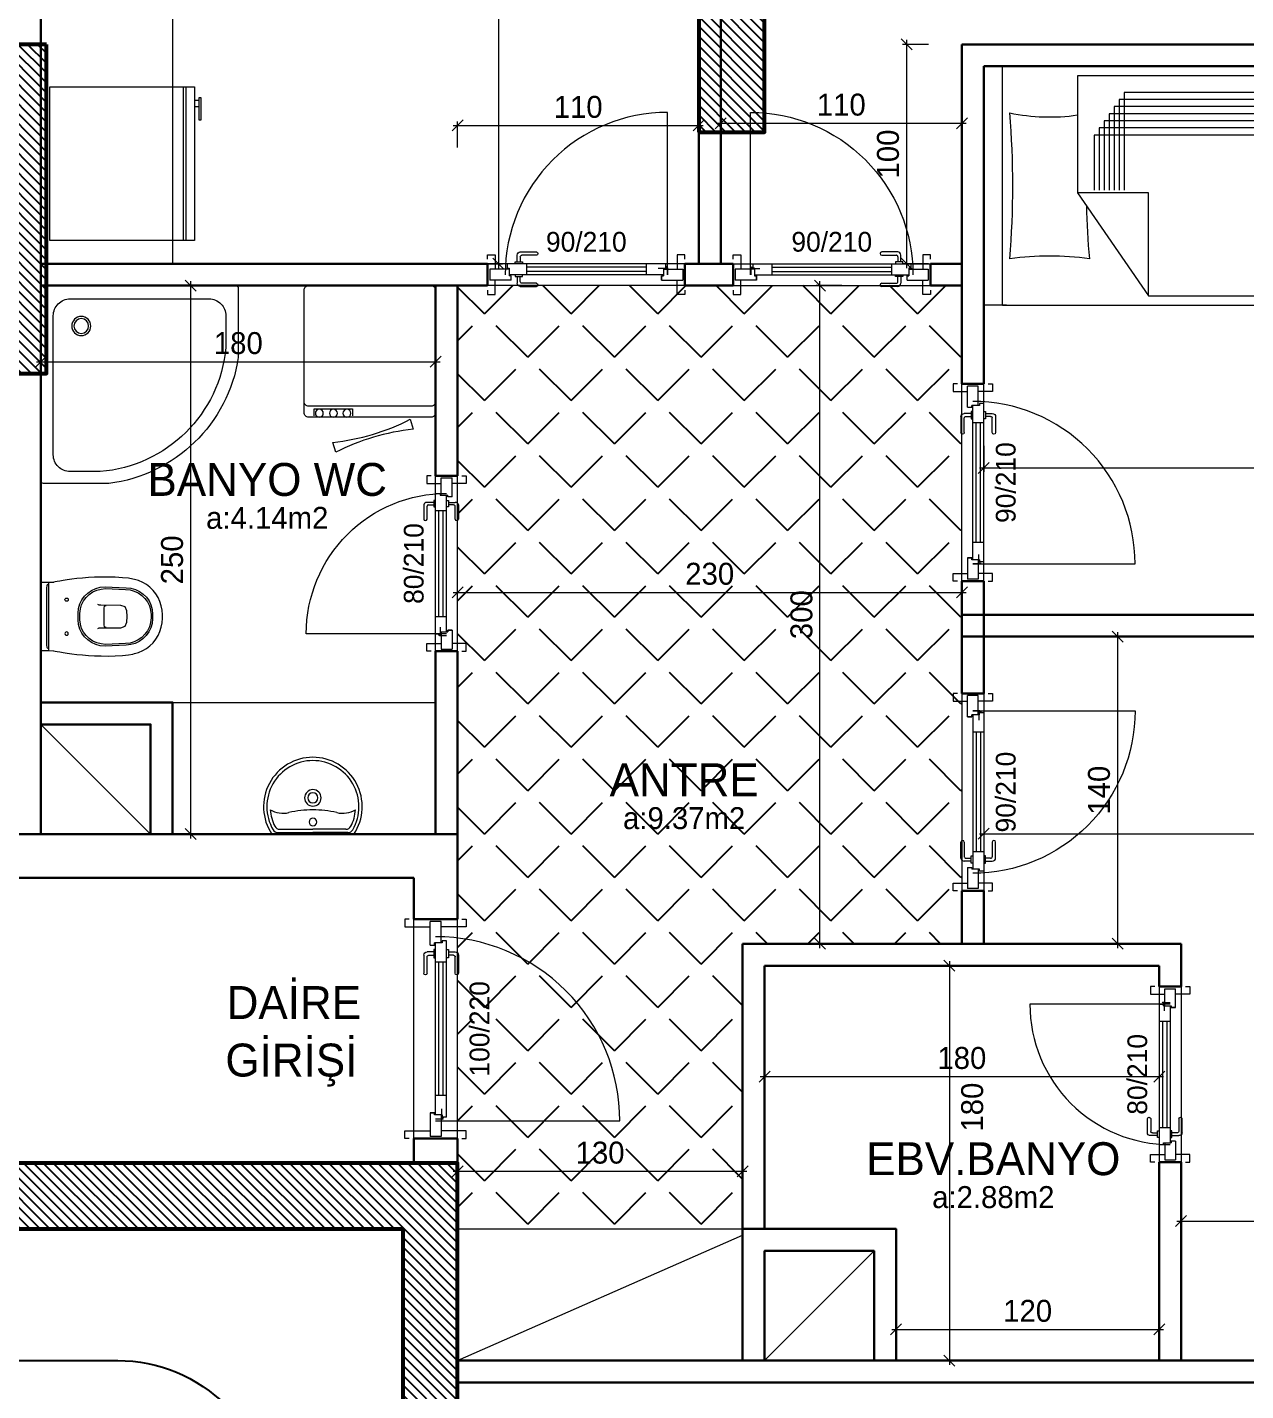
# Model space of a CAD drawing. Header units: centimetres. Extents: x 562865 to 1310255, y -148070 to 32737.
# Drawn here: x 651159 to 651715, y -25463 to -24842 of the extents above; entities that cross this region are included whole.
import ezdxf
from ezdxf.enums import TextEntityAlignment as Align

# ---------------------------------------------------------------- set-up
doc = ezdxf.new("R2010")
doc.units = ezdxf.units.CM
doc.header["$LTSCALE"] = 2.5
doc.layers.get('0').update_dxf_attribs({"color": 86})
for name, color, linetype in [('alan', 7, 'Continuous'), ('kapi-yazi', 7, 'Continuous'), ('mahal', 7, 'Continuous'), ('MERBAS', 231, 'Continuous'), ('tarama', 173, 'Continuous'), ('TARAMA KOLON', 252, 'Continuous')]:
    doc.layers.add(name, color=color, linetype=linetype)
for name, color, linetype, lineweight in [('DUVAR', 4, 'Continuous', 30), ('duvar-kesim', 7, 'Continuous', 0), ('iç ölçü', 106, 'Continuous', 18), ('kapi', 9, 'Continuous', 0), ('kolon', 1, 'Continuous', 53), ('TEFRIS', 33, 'Continuous', 0)]:
    doc.layers.add(name, color=color, linetype=linetype, lineweight=lineweight)
doc.styles.add('PINAR', font='comic.ttf')
doc.dimstyles.new('TEMİZ ÖLÇÜ', dxfattribs={"dimtxt": 10, "dimasz": 5, "dimexe": 1.8, "dimexo": 0.625, "dimgap": 3, "dimtad": 1, "dimdec": 0, "dimrnd": 0.5, "dimzin": 1, "dimdsep": 46, "dimtxsty": 'PINAR', "dimblk": 'OBLIQUE', "dimcen": 0.9, "dimdle": 2, "dimclrd": 256, "dimclre": 256, "dimclrt": 7, "dimadec": 0, "dimazin": 0, "dimtfac": 1, "dimtdec": 0, "dimtofl": 0, "dimtmove": 2, "dimatfit": 2, "dimfxl": 10, "dimfxlon": 1, "dimlwd": -1, "dimlwe": -1, "dimarcsym": 0})

# ---------------------------------------------------------------- blocks, each defined once
blk = doc.blocks.new('fm-door1')
at = {"linetype": 'Continuous'}
for p, q in [((0, 25), (0, -25)), ((100, 25), (0, 25)), ((79.7, 31.8), (79.7, -0.3)), ((84, 27.6), (127.8, 27.6)), ((90, 50), (910, 50)), ((90, 50), (90, 30)), ((100, 30), (90, 30)), ((100, 30), (100, -5)), ((100, 30), (100, -5)), ((100, 0), (900, 0)), ((190, 50), (190, 0)), ((810, 50), (810, 0)), ((910, 30), (900, 30)), ((900, 30), (900, -5)), ((900, 25), (1000, 25)), ((910, 50), (910, 30)), ((1000, 25), (1000, -25)), ((110, -25), (0, -25)), ((100, -5), (110, -5)), ((110, -5), (100, -5)), ((110, -5), (110, -25)), ((110, -25), (110, -5)), ((890, -25), (890, -5)), ((890, -5), (900, -5)), ((890, -25), (1000, -25))]:
    blk.add_line(p, q, dxfattribs=at)
at = {"color": 8, "linetype": 'Continuous'}
for p, q in [((190, 35), (810, 35)), ((190, 15), (810, 15))]:
    blk.add_line(p, q, dxfattribs=at)
at = {"linetype": 'Continuous'}
for points in [[(857.6, 58.1), (857.6, 88.9, 0.414214), (842.4, 104.1), (758.6, 104.1, 1), (758.6, 88.9), (834.8, 88.9, -0.414214), (842.4, 81.3), (842.4, 58.1)], [(857.6, -8.1), (857.6, -38.9, -0.414214), (842.4, -54.1), (758.6, -54.1, -1), (758.6, -38.9), (834.8, -38.9, 0.414214), (842.4, -31.3), (842.4, -8.1)]]:
    blk.add_lwpolyline(points, format="xyb", dxfattribs=at)
for points in [[(869, 50), (869, 58.1), (831, 58.1), (831, 50)], [(869, 0), (869, -8.1), (831, -8.1), (831, 0)]]:
    blk.add_lwpolyline(points, dxfattribs=at)
blk.add_circle((84, 31.8), 4.26, dxfattribs=at)
blk = doc.blocks.new('_Oblique')
at = {"color": 0, "linetype": 'ByBlock', "lineweight": -2}
blk.add_line((-0.5, -0.5), (0.5, 0.5), dxfattribs=at)
blk = doc.blocks.new('*D3320')
at = {"layer": 'Defpoints', "color": 0}
for p in [(651485.46, -25265.05), (651355.46, -25320.05), (651485.46, -25363.1)]:
    blk.add_point(p, dxfattribs=at)
at = {"layer": 'iç ölçü'}
for p, q in [((651355.46, -25353.1), (651355.46, -25364.9)), ((651485.46, -25353.1), (651485.46, -25364.9)), ((651353.46, -25363.1), (651487.46, -25363.1))]:
    blk.add_line(p, q, dxfattribs=at)
at = {"layer": 'iç ölçü', "linetype": 'ByBlock', "xscale": 5, "yscale": 5, "zscale": 5, "rotation": 180}
blk.add_blockref('_Oblique', (651355.46, -25363.1), dxfattribs=at)
at = {"layer": 'iç ölçü', "linetype": 'ByBlock', "xscale": 5, "yscale": 5, "zscale": 5}
blk.add_blockref('_Oblique', (651485.46, -25363.1), dxfattribs=at)
at = {"layer": 'iç ölçü', "color": 7, "insert": (651420.46, -25354.67), "char_height": 10, "attachment_point": 5, "style": 'PINAR'}
blk.add_mtext('130', dxfattribs=at)
blk = doc.blocks.new('*D3321')
at = {"layer": 'Defpoints', "color": 0}
for p in [(651233.77, -24959.39), (651255.46, -24959.39), (651255.46, -25209.39)]:
    blk.add_point(p, dxfattribs=at)
at = {"layer": 'iç ölçü'}
for p, q in [((651243.77, -24959.39), (651231.97, -24959.39)), ((651233.77, -25211.39), (651233.77, -24957.39)), ((651243.77, -25209.39), (651231.97, -25209.39))]:
    blk.add_line(p, q, dxfattribs=at)
at = {"layer": 'iç ölçü', "linetype": 'ByBlock', "xscale": 5, "yscale": 5, "zscale": 5}
for p, rotation in [((651233.77, -24959.39), 90), ((651233.77, -25209.39), 270)]:
    blk.add_blockref('_Oblique', p, dxfattribs=dict(at, rotation=rotation))
at = {"layer": 'iç ölçü', "color": 7, "insert": (651225.3, -25084.39), "char_height": 10, "attachment_point": 5, "rotation": 90, "style": 'PINAR'}
blk.add_mtext('250', dxfattribs=at)
blk = doc.blocks.new('*D3322')
at = {"layer": 'Defpoints', "color": 0}
for p in [(651345.46, -24994.1), (651165.46, -25018.91), (651345.46, -25018.91)]:
    blk.add_point(p, dxfattribs=at)
at = {"layer": 'iç ölçü'}
for p, q in [((651163.46, -24994.1), (651347.46, -24994.1)), ((651165.46, -25004.1), (651165.46, -24992.3)), ((651345.46, -25004.1), (651345.46, -24992.3))]:
    blk.add_line(p, q, dxfattribs=at)
at = {"layer": 'iç ölçü', "linetype": 'ByBlock', "xscale": 5, "yscale": 5, "zscale": 5, "rotation": 180}
blk.add_blockref('_Oblique', (651165.46, -24994.1), dxfattribs=at)
at = {"layer": 'iç ölçü', "linetype": 'ByBlock', "xscale": 5, "yscale": 5, "zscale": 5}
blk.add_blockref('_Oblique', (651345.46, -24994.1), dxfattribs=at)
at = {"layer": 'iç ölçü', "color": 7, "insert": (651255.46, -24985.64), "char_height": 10, "attachment_point": 5, "style": 'PINAR'}
blk.add_mtext('180', dxfattribs=at)
blk = doc.blocks.new('*D3325')
at = {"layer": 'Defpoints', "color": 0}
for p in [(651465.46, -24886.37), (651465.46, -24933.88), (651355.46, -24977.63)]:
    blk.add_point(p, dxfattribs=at)
at = {"layer": 'iç ölçü'}
for p, q in [((651355.46, -24896.37), (651355.46, -24884.57)), ((651465.46, -24896.37), (651465.46, -24884.57)), ((651353.46, -24886.37), (651467.46, -24886.37))]:
    blk.add_line(p, q, dxfattribs=at)
at = {"layer": 'iç ölçü', "linetype": 'ByBlock', "xscale": 5, "yscale": 5, "zscale": 5, "rotation": 180}
blk.add_blockref('_Oblique', (651355.46, -24886.37), dxfattribs=at)
at = {"layer": 'iç ölçü', "linetype": 'ByBlock', "xscale": 5, "yscale": 5, "zscale": 5}
blk.add_blockref('_Oblique', (651465.46, -24886.37), dxfattribs=at)
at = {"layer": 'iç ölçü', "color": 7, "insert": (651410.46, -24877.96), "char_height": 10, "attachment_point": 5, "style": 'PINAR'}
blk.add_mtext('110', dxfattribs=at)
blk = doc.blocks.new('*D3326')
at = {"layer": 'Defpoints', "color": 0}
for p in [(651585.46, -24885.34), (651475.46, -24949.21), (651585.46, -24992.95)]:
    blk.add_point(p, dxfattribs=at)
at = {"layer": 'iç ölçü'}
for p, q in [((651473.46, -24885.34), (651587.46, -24885.34)), ((651475.46, -24895.34), (651475.46, -24883.54)), ((651585.46, -24895.34), (651585.46, -24883.54))]:
    blk.add_line(p, q, dxfattribs=at)
at = {"layer": 'iç ölçü', "linetype": 'ByBlock', "xscale": 5, "yscale": 5, "zscale": 5, "rotation": 180}
blk.add_blockref('_Oblique', (651475.46, -24885.34), dxfattribs=at)
at = {"layer": 'iç ölçü', "linetype": 'ByBlock', "xscale": 5, "yscale": 5, "zscale": 5}
blk.add_blockref('_Oblique', (651585.46, -24885.34), dxfattribs=at)
at = {"layer": 'iç ölçü', "color": 7, "insert": (651530.46, -24876.94), "char_height": 10, "attachment_point": 5, "style": 'PINAR'}
blk.add_mtext('110', dxfattribs=at)
blk = doc.blocks.new('*D3328')
at = {"layer": 'Defpoints', "color": 0}
for p in [(651595.46, -25014.39), (652033.5, -25014.39), (652033.5, -25042.48)]:
    blk.add_point(p, dxfattribs=at)
at = {"layer": 'iç ölçü'}
for p, q in [((651595.46, -25032.48), (651595.46, -25044.28)), ((652033.5, -25032.48), (652033.5, -25044.28)), ((651593.46, -25042.48), (652035.5, -25042.48))]:
    blk.add_line(p, q, dxfattribs=at)
at = {"layer": 'iç ölçü', "linetype": 'ByBlock', "xscale": 5, "yscale": 5, "zscale": 5, "rotation": 180}
blk.add_blockref('_Oblique', (651595.46, -25042.48), dxfattribs=at)
at = {"layer": 'iç ölçü', "linetype": 'ByBlock', "xscale": 5, "yscale": 5, "zscale": 5}
blk.add_blockref('_Oblique', (652033.5, -25042.48), dxfattribs=at)
at = {"layer": 'iç ölçü', "color": 7, "insert": (651814.48, -25034.02), "char_height": 10, "attachment_point": 5, "style": 'PINAR'}
blk.add_mtext('438', dxfattribs=at)
blk = doc.blocks.new('*D3330')
at = {"layer": 'Defpoints', "color": 0}
for p in [(651595.46, -25200.8), (652033.5, -25200.8), (652033.5, -25209.23)]:
    blk.add_point(p, dxfattribs=at)
at = {"layer": 'iç ölçü'}
for p, q in [((651595.46, -25201.43), (651595.46, -25211.03)), ((652033.5, -25201.43), (652033.5, -25211.03)), ((651593.46, -25209.23), (652035.5, -25209.23))]:
    blk.add_line(p, q, dxfattribs=at)
at = {"layer": 'iç ölçü', "linetype": 'ByBlock', "xscale": 5, "yscale": 5, "zscale": 5, "rotation": 180}
blk.add_blockref('_Oblique', (651595.46, -25209.23), dxfattribs=at)
at = {"layer": 'iç ölçü', "linetype": 'ByBlock', "xscale": 5, "yscale": 5, "zscale": 5}
blk.add_blockref('_Oblique', (652033.5, -25209.23), dxfattribs=at)
at = {"layer": 'iç ölçü', "color": 7, "insert": (651814.48, -25200.77), "char_height": 10, "attachment_point": 5, "style": 'PINAR'}
blk.add_mtext('438', dxfattribs=at)
blk = doc.blocks.new('*D3333')
at = {"layer": 'Defpoints', "color": 0}
for p in [(651359.5, -24579.39), (651359.5, -24949.39), (651374.1, -24949.39)]:
    blk.add_point(p, dxfattribs=at)
at = {"layer": 'iç ölçü'}
for p, q in [((651364.1, -24579.39), (651375.9, -24579.39)), ((651374.1, -24577.39), (651374.1, -24951.39)), ((651364.1, -24949.39), (651375.9, -24949.39))]:
    blk.add_line(p, q, dxfattribs=at)
at = {"layer": 'iç ölçü', "linetype": 'ByBlock', "xscale": 5, "yscale": 5, "zscale": 5}
for p, rotation in [((651374.1, -24579.39), 90), ((651374.1, -24949.39), 270)]:
    blk.add_blockref('_Oblique', p, dxfattribs=dict(at, rotation=rotation))
at = {"layer": 'iç ölçü', "color": 7, "insert": (651365.61, -24764.39), "char_height": 10, "attachment_point": 5, "rotation": 90, "style": 'PINAR'}
blk.add_mtext('370', dxfattribs=at)
blk = doc.blocks.new('*D3335')
at = {"layer": 'Defpoints', "color": 0}
for p in [(651577.5, -25269.39), (651577.5, -25449.39), (651579.78, -25449.39)]:
    blk.add_point(p, dxfattribs=at)
at = {"layer": 'iç ölçü'}
for p, q in [((651578.13, -25269.39), (651581.58, -25269.39)), ((651579.78, -25267.39), (651579.78, -25451.39)), ((651578.13, -25449.39), (651581.58, -25449.39))]:
    blk.add_line(p, q, dxfattribs=at)
at = {"layer": 'iç ölçü', "linetype": 'ByBlock', "xscale": 5, "yscale": 5, "zscale": 5}
for p, rotation in [((651579.78, -25269.39), 90), ((651579.78, -25449.39), 270)]:
    blk.add_blockref('_Oblique', p, dxfattribs=dict(at, rotation=rotation))
at = {"layer": 'iç ölçü', "color": 7, "insert": (651590.21, -25333.86), "char_height": 10, "attachment_point": 5, "rotation": 90, "style": 'PINAR'}
blk.add_mtext('180', dxfattribs=at)
blk = doc.blocks.new('*D3336')
at = {"layer": 'Defpoints', "color": 0}
for p in [(651555.46, -25427.44), (651675.46, -25427.44), (651675.46, -25435.2)]:
    blk.add_point(p, dxfattribs=at)
at = {"layer": 'iç ölçü'}
for p, q in [((651555.46, -25428.07), (651555.46, -25437)), ((651675.46, -25428.07), (651675.46, -25437)), ((651553.46, -25435.2), (651677.46, -25435.2))]:
    blk.add_line(p, q, dxfattribs=at)
at = {"layer": 'iç ölçü', "linetype": 'ByBlock', "xscale": 5, "yscale": 5, "zscale": 5, "rotation": 180}
blk.add_blockref('_Oblique', (651555.46, -25435.2), dxfattribs=at)
at = {"layer": 'iç ölçü', "linetype": 'ByBlock', "xscale": 5, "yscale": 5, "zscale": 5}
blk.add_blockref('_Oblique', (651675.46, -25435.2), dxfattribs=at)
at = {"layer": 'iç ölçü', "color": 7, "insert": (651615.46, -25426.79), "char_height": 10, "attachment_point": 5, "style": 'PINAR'}
blk.add_mtext('120', dxfattribs=at)
blk = doc.blocks.new('*D3337')
at = {"layer": 'Defpoints', "color": 0}
for p in [(651685.46, -25377.37), (652033.5, -25377.37), (652033.5, -25385.8)]:
    blk.add_point(p, dxfattribs=at)
at = {"layer": 'iç ölçü'}
for p, q in [((651685.46, -25378), (651685.46, -25387.6)), ((652033.5, -25378), (652033.5, -25387.6)), ((651683.46, -25385.8), (652035.5, -25385.8))]:
    blk.add_line(p, q, dxfattribs=at)
at = {"layer": 'iç ölçü', "linetype": 'ByBlock', "xscale": 5, "yscale": 5, "zscale": 5, "rotation": 180}
blk.add_blockref('_Oblique', (651685.46, -25385.8), dxfattribs=at)
at = {"layer": 'iç ölçü', "linetype": 'ByBlock', "xscale": 5, "yscale": 5, "zscale": 5}
blk.add_blockref('_Oblique', (652033.5, -25385.8), dxfattribs=at)
at = {"layer": 'iç ölçü', "color": 7, "insert": (651859.48, -25377.34), "char_height": 10, "attachment_point": 5, "style": 'PINAR'}
blk.add_mtext('348', dxfattribs=at)
blk = doc.blocks.new('*D3338')
at = {"layer": 'Defpoints', "color": 0}
for p in [(651660.11, -25119.39), (651656.46, -25259.39), (651660.11, -25259.39)]:
    blk.add_point(p, dxfattribs=at)
at = {"layer": 'iç ölçü'}
for p, q in [((651659.48, -25119.39), (651654.66, -25119.39)), ((651656.46, -25117.39), (651656.46, -25261.39)), ((651659.48, -25259.39), (651654.66, -25259.39))]:
    blk.add_line(p, q, dxfattribs=at)
at = {"layer": 'iç ölçü', "linetype": 'ByBlock', "xscale": 5, "yscale": 5, "zscale": 5}
for p, rotation in [((651656.46, -25119.39), 90), ((651656.46, -25259.39), 270)]:
    blk.add_blockref('_Oblique', p, dxfattribs=dict(at, rotation=rotation))
at = {"layer": 'iç ölçü', "color": 7, "insert": (651648.05, -25189.39), "char_height": 10, "attachment_point": 5, "rotation": 90, "style": 'PINAR'}
blk.add_mtext('140', dxfattribs=at)
blk = doc.blocks.new('*D3339')
at = {"layer": 'Defpoints', "color": 0}
for p in [(651585.46, -24849.39), (651560.22, -24949.39), (651585.46, -24949.39)]:
    blk.add_point(p, dxfattribs=at)
at = {"layer": 'iç ölçü'}
for p, q in [((651560.22, -24847.39), (651560.22, -24951.39)), ((651570.22, -24849.39), (651558.42, -24849.39)), ((651570.22, -24949.39), (651558.42, -24949.39))]:
    blk.add_line(p, q, dxfattribs=at)
at = {"layer": 'iç ölçü', "linetype": 'ByBlock', "xscale": 5, "yscale": 5, "zscale": 5}
for p, rotation in [((651560.22, -24849.39), 90), ((651560.22, -24949.39), 270)]:
    blk.add_blockref('_Oblique', p, dxfattribs=dict(at, rotation=rotation))
at = {"layer": 'iç ölçü', "color": 7, "insert": (651551.82, -24899.39), "char_height": 10, "attachment_point": 5, "rotation": 90, "style": 'PINAR'}
blk.add_mtext('100', dxfattribs=at)
blk = doc.blocks.new('Lav-1')
for p, q in [((-18.7083, 0), (18.7083, 0)), ((-15.105, -2.2), (0, -2.2)), ((15.105, -2.2), (0, -2.2))]:
    blk.add_line(p, q)
at = {"color": 8}
for p in [(-15.9925, -0.7), (15.9925, -0.7)]:
    blk.add_line(p, (0, -0.7), dxfattribs=at)
for centre, radius, start, end in [((0, -12.5), 22.5, 146.251011, 270), ((0, -12.5), 22.5, 270, 33.748989), ((0, -12.5), 19.5, 152.688782, 175.764074), ((-15.105, -4.7), 2.5, 90, 152.688782), ((15.105, -4.7), 2.5, 27.311218, 90), ((0, -12.5), 19.5, 4.235926, 27.311218), ((-13.5377, -21.504), 12, 77.387843, 119.499625), ((0, 39), 50, 257.387843, 270), ((0, 39), 50, 270, 282.612157), ((13.5377, -21.504), 12, 60.500375, 102.612157)]:
    blk.add_arc(centre, radius, start, end)
for centre, radius, start, end in [((0, -12.5), 21, 149.821029, 270), ((-15.9925, -3.2), 2.5, 90, 149.821029), ((0, -5.5), 1.75, 90, 270), ((0, -12.5), 21, 270, 30.178971), ((0, -5.5), 1.75, 270, 90), ((15.9925, -3.2), 2.5, 30.178971, 90), ((0, -16.5), 3.75, 90, 270), ((0, -16.5), 2.3, 90, 270), ((0, -16.5), 3.75, 270, 90), ((0, -16.5), 2.3, 270, 90)]:
    blk.add_arc(centre, radius, start, end, dxfattribs=at)
blk = doc.blocks.new('C.Mak')
at = {"color": 8}
for p, q in [((25.69, -56.11), (8.15, -56.11)), ((8.15, -56.11), (8.15, -59.29)), ((25.69, -59.29), (25.69, -56.11))]:
    blk.add_line(p, q, dxfattribs=at)
blk.add_lwpolyline([(-27.67, 0, 0.414214), (-29.72, -2.05), (-29.72, -57.95, 0.414214), (-27.67, -60), (28.23, -60, 0.414214), (30.28, -57.95), (30.28, -2.05, 0.414214), (28.23, 0)], format="xyb", close=True)
blk.add_lwpolyline([(-29.72, -52.95, 0.414214), (-27.67, -55), (28.23, -55, 0.414214), (30.28, -52.95)], format="xyb")
blk.add_lwpolyline([(15.87, -75.96), (17.21, -71.43, -0.091234), (-18.18, -60.91), (-19.53, -65.44, -0.091234)], format="xyb", close=True, dxfattribs=at)
for centre in [(10.72, -58.18), (16.92, -58.18), (23.32, -58.18)]:
    blk.add_circle(centre, 1.82, dxfattribs=at)
blk = doc.blocks.new('Klozet-3')
for p, q in [((15.4, -3.57), (-15.35, -3.57)), ((-14.68, -2.98), (-14.01, -2.7)), ((-14.01, -2.7), (-13.13, -2.55)), ((-13.13, -2.55), (-12.69, -2.51)), ((-12.69, -2.51), (-4.94, -2.51)), ((-4.94, -2.51), (4.84, -2.51)), ((4.84, -2.51), (12.59, -2.51)), ((12.59, -2.51), (13.02, -2.55)), ((13.02, -2.55), (13.91, -2.7)), ((13.91, -2.7), (14.58, -2.98))]:
    blk.add_line(p, q)
at = {"color": 8}
for p, q in [((-4.79, -29.04), (-5.06, -29.5)), ((-5.06, -29.5), (-5.06, -29.74)), ((-3.85, -28.8), (-4.79, -29.04)), ((-0.44, -28.8), (-3.85, -28.8)), ((0.43, -28.8), (-0.44, -28.8)), ((3.83, -28.8), (0.43, -28.8)), ((4.77, -29.04), (3.83, -28.8)), ((5.04, -29.5), (4.77, -29.04)), ((5.04, -29.74), (5.04, -29.5))]:
    blk.add_line(p, q, dxfattribs=at)
blk.add_lwpolyline([(-17.9, -24.49), (-17.74, -21.61), (-17.53, -18.9), (-17.27, -16.37), (-17, -14.05), (-16.71, -11.97), (-16.43, -10.14), (-16.16, -8.6), (-15.93, -7.36), (-15.75, -6.44), (-15.63, -5.87), (-15.58, -5.68), (-15.46, -3.72), (-15.45, -1.23), (-15.46, 0), (15.46, 0), (15.45, -1.23), (15.46, -3.72), (15.58, -5.68), (15.63, -5.87), (15.75, -6.44), (15.93, -7.36), (16.16, -8.6), (16.43, -10.14), (16.71, -11.97), (17, -14.05), (17.27, -16.37), (17.53, -18.9), (17.74, -21.61), (17.9, -24.49), (17.99, -27.52), (18, -30.66), (17.91, -33.9), (17.71, -37.21), (17.43, -39.85), (17.08, -41.83), (16.91, -42.61), (16.36, -44.56), (15.56, -46.4), (14.55, -48.11), (13.33, -49.69), (11.94, -51.1), (10.38, -52.35), (8.67, -53.4), (6.84, -54.25), (4.9, -54.87), (2.88, -55.26), (0.78, -55.39), (-0.78, -55.39), (-2.88, -55.26), (-4.9, -54.87), (-6.84, -54.25), (-8.67, -53.4), (-10.38, -52.35), (-11.94, -51.1), (-13.33, -49.69), (-14.55, -48.11), (-15.56, -46.4), (-16.36, -44.56), (-16.91, -42.61), (-17.08, -41.83), (-17.43, -39.85), (-17.71, -37.21), (-17.91, -33.9), (-18, -30.66), (-17.99, -27.52)], close=True)
for points in [[(-7.32, -11.04), (-7.7, -10.94), (-8.07, -11.04), (-8.34, -11.31), (-8.44, -11.69), (-8.34, -12.07), (-8.07, -12.34), (-7.7, -12.44), (-7.32, -12.34), (-7.05, -12.07), (-6.95, -11.69), (-7.05, -11.31)], [(7.15, -11.31), (7.42, -11.04), (7.8, -10.94), (8.17, -11.04), (8.44, -11.31), (8.55, -11.69), (8.44, -12.07), (8.17, -12.34), (7.8, -12.44), (7.42, -12.34), (7.15, -12.07), (7.05, -11.69)], [(-13.52, -29.22), (-13.07, -38.88), (-12.88, -41.04), (-12.33, -43.08), (-11.45, -44.96), (-10.27, -46.64), (-8.83, -48.09), (-7.16, -49.28), (-5.29, -50.17), (-3.26, -50.73), (-1.09, -50.93), (0.99, -50.93), (3.16, -50.72), (5.19, -50.14), (7.05, -49.21), (8.72, -47.99), (10.16, -46.52), (11.35, -44.83), (12.25, -42.96), (12.82, -40.97), (13.04, -38.88), (13.49, -29.22), (13.3, -27.05), (12.74, -24.99), (11.86, -23.09), (10.68, -21.38), (9.24, -19.89), (7.57, -18.67), (5.7, -17.75), (3.67, -17.18), (1.51, -16.98), (-1.54, -16.98), (-3.7, -17.18), (-5.74, -17.75), (-7.6, -18.67), (-9.27, -19.89), (-10.72, -21.38), (-11.89, -23.09), (-12.78, -24.99), (-13.33, -27.05)], [(-12.73, -29.5), (-12.3, -38.59), (-12.12, -40.64), (-11.59, -42.58), (-10.74, -44.38), (-9.62, -46.01), (-8.24, -47.42), (-6.65, -48.58), (-4.88, -49.46), (-2.95, -50.01), (-0.91, -50.2), (0.66, -50.2), (2.7, -50.01), (4.65, -49.46), (6.45, -48.58), (8.08, -47.42), (9.49, -46.01), (10.65, -44.38), (11.53, -42.58), (12.08, -40.64), (12.27, -38.59), (12.69, -29.5), (12.51, -27.45), (12, -25.5), (11.17, -23.68), (10.06, -22.04), (8.71, -20.61), (7.14, -19.43), (5.38, -18.54), (3.47, -17.98), (1.44, -17.78), (-1.42, -17.78), (-3.46, -17.98), (-5.37, -18.54), (-7.14, -19.43), (-8.71, -20.61), (-10.07, -22.04), (-11.19, -23.68), (-12.02, -25.5), (-12.55, -27.45)]]:
    blk.add_lwpolyline(points, close=True, dxfattribs=at)
blk.add_lwpolyline([(5.47, -25.87), (5.22, -26.6), (5.11, -27.1), (5.09, -27.28), (5.09, -36.43), (4.39, -38.41), (2.57, -39.21), (0.04, -39.36), (-0.06, -39.36), (-2.58, -39.21), (-4.4, -38.41), (-5.1, -36.43), (-5.11, -27.28), (-5.13, -27.1), (-5.23, -26.6), (-5.49, -25.87)], dxfattribs=at)
blk = doc.blocks.new('Dus-1')
for points in [[(90.17, -30.9), (90.17, -1.18, 0.414214), (88.99, 0), (0, 0)], [(0, 0), (0, -88.82, 0.414214), (1.18, -90), (32.74, -90)], [(84.75, -27.05), (84.75, -13.27, 0.414214), (77.1, -5.62), (13.68, -5.62, 0.414214), (6.03, -13.27), (6.03, -76.68, 0.414214), (13.68, -84.33), (28.13, -84.33)]]:
    blk.add_lwpolyline(points, format="xyb")
at = {"color": 8}
for radius in [4.36, 3.36]:
    blk.add_circle((18.4, -18.38), radius, dxfattribs=at)
for centre, radius, start, end in [((22.42, -22.07), 62.53, 275.23511, 355.43389), ((22.48, -22.58), 68.19, 278.64966, 352.99976)]:
    blk.add_arc(centre, radius, start, end)
blk = doc.blocks.new('*D3341')
at = {"layer": 'Defpoints', "color": 0}
for p in [(651585.46, -25099.2), (651585.46, -25111.77), (651355.46, -25149.39)]:
    blk.add_point(p, dxfattribs=at)
at = {"layer": 'iç ölçü'}
for p, q in [((651355.46, -25109.2), (651355.46, -25097.4)), ((651585.46, -25109.2), (651585.46, -25097.4)), ((651353.46, -25099.2), (651587.46, -25099.2))]:
    blk.add_line(p, q, dxfattribs=at)
at = {"layer": 'iç ölçü', "linetype": 'ByBlock', "xscale": 5, "yscale": 5, "zscale": 5, "rotation": 180}
blk.add_blockref('_Oblique', (651355.46, -25099.2), dxfattribs=at)
at = {"layer": 'iç ölçü', "linetype": 'ByBlock', "xscale": 5, "yscale": 5, "zscale": 5}
blk.add_blockref('_Oblique', (651585.46, -25099.2), dxfattribs=at)
at = {"layer": 'iç ölçü', "color": 7, "insert": (651470.46, -25090.79), "char_height": 10, "attachment_point": 5, "style": 'PINAR'}
blk.add_mtext('230', dxfattribs=at)
blk = doc.blocks.new('*D3342')
at = {"layer": 'Defpoints', "color": 0}
for p in [(651520.75, -24959.39), (651585.46, -24959.39), (651530.97, -25259.39)]:
    blk.add_point(p, dxfattribs=at)
at = {"layer": 'iç ölçü'}
for p, q in [((651530.75, -24959.39), (651518.95, -24959.39)), ((651520.75, -25261.39), (651520.75, -24957.39)), ((651530.34, -25259.39), (651518.95, -25259.39))]:
    blk.add_line(p, q, dxfattribs=at)
at = {"layer": 'iç ölçü', "linetype": 'ByBlock', "xscale": 5, "yscale": 5, "zscale": 5}
for p, rotation in [((651520.75, -24959.39), 90), ((651520.75, -25259.39), 270)]:
    blk.add_blockref('_Oblique', p, dxfattribs=dict(at, rotation=rotation))
at = {"layer": 'iç ölçü', "color": 7, "insert": (651512.34, -25109.39), "char_height": 10, "attachment_point": 5, "rotation": 90, "style": 'PINAR'}
blk.add_mtext('300', dxfattribs=at)
blk = doc.blocks.new('*D3343')
at = {"layer": 'Defpoints', "color": 0}
for p in [(651495.46, -25269.39), (651675.46, -25269.39), (651675.46, -25319.97)]:
    blk.add_point(p, dxfattribs=at)
at = {"layer": 'iç ölçü'}
for p, q in [((651495.46, -25309.97), (651495.46, -25321.77)), ((651675.46, -25309.97), (651675.46, -25321.77)), ((651493.46, -25319.97), (651677.46, -25319.97))]:
    blk.add_line(p, q, dxfattribs=at)
at = {"layer": 'iç ölçü', "linetype": 'ByBlock', "xscale": 5, "yscale": 5, "zscale": 5, "rotation": 180}
blk.add_blockref('_Oblique', (651495.46, -25319.97), dxfattribs=at)
at = {"layer": 'iç ölçü', "linetype": 'ByBlock', "xscale": 5, "yscale": 5, "zscale": 5}
blk.add_blockref('_Oblique', (651675.46, -25319.97), dxfattribs=at)
at = {"layer": 'iç ölçü', "color": 7, "insert": (651585.46, -25311.52), "char_height": 10, "attachment_point": 5, "style": 'PINAR'}
blk.add_mtext('180', dxfattribs=at)
blk = doc.blocks.new('Buzdlb2')
for p, q in [((-32, 0), (32, 0)), ((35, -4), (-35, -4)), ((-35, -4), (-35, -70)), ((35, -70), (35, -4)), ((35, -65), (-35, -65)), ((-35, -66), (35, -66)), ((-35, -70), (35, -70))]:
    blk.add_line(p, q)
at = {"color": 8}
for p, q in [((-30, -72), (-20, -72)), ((-30, -73), (-30, -72)), ((-20, -73), (-30, -73)), ((-29, -70), (-29, -72)), ((-26, -70), (-26, -72)), ((-20, -72), (-20, -73))]:
    blk.add_line(p, q, dxfattribs=at)
blk = doc.blocks.new('G$C0735DA1E')
at = {"color": 42}
for p, q in [((0, 108.9), (0, 0)), ((8.51, 108.9), (0, 108.9)), ((8.51, 0), (8.51, 108.9)), ((217.8, 104.59), (42.74, 104.59)), ((42.74, 104.59), (42.74, 51.22)), ((42.74, 51.22), (75.09, 4.31)), ((75.09, 51.22), (42.74, 51.22)), ((75.09, 4.31), (75.09, 51.22)), ((10.29, 0), (0, 0)), ((75.09, 4.31), (217.8, 4.31))]:
    blk.add_line(p, q, dxfattribs=at)
for p, q in [((213.49, 108.9), (8.51, 108.9)), ((217.8, 4.31), (217.8, 104.59)), ((8.51, 0), (213.49, 0))]:
    blk.add_line(p, q)
at = {"color": 8}
for p, q in [((61.77, 93.74), (61.77, 52.43)), ((212.41, 93.74), (61.77, 93.74)), ((64.05, 96.98), (64.05, 52.43)), ((212.41, 96.98), (64.05, 96.98)), ((212.41, 87.27), (57.2, 87.27)), ((57.2, 87.27), (57.2, 52.43)), ((59.48, 90.51), (59.48, 52.43)), ((212.41, 90.51), (59.48, 90.51)), ((212.41, 80.8), (52.63, 80.8)), ((52.63, 80.8), (52.63, 52.43)), ((212.41, 84.04), (54.92, 84.04)), ((54.92, 84.04), (54.92, 52.43)), ((212.41, 77.57), (50.35, 77.57)), ((50.35, 77.57), (50.35, 52.43))]:
    blk.add_line(p, q, dxfattribs=at)
for centre, start, end in [((213.49, 104.59), 359.99996, 90.00004), ((213.49, 4.31), 269.99996, 0.00004)]:
    blk.add_arc(centre, 4.31, start, end)
for centre, radius, start, end in [((-392.71, 54.41), 405.93, 355.2981, 4.7019), ((30.01, 173.57), 87.79, 258.06799, 278.34062), ((417.07, 54.41), 370.41, 181.39769, 185.15396), ((30.01, -112.77), 135.13, 82.28082, 97.71918)]:
    blk.add_arc(centre, radius, start, end, dxfattribs=at)
blk = doc.blocks.new('SB')
at = {"layer": 'TARAMA KOLON'}
h = blk.add_hatch(dxfattribs=at)
h.set_pattern_fill('ANSI31', color=256, angle=7e-15)
h.paths.add_polyline_path([(655327.34, -25829.39), (655302.34, -25829.39), (655302.34, -25959.39), (655327.34, -25959.39)])
h.paths.add_polyline_path([(655437.34, -24424.14), (655477.34, -24424.14), (655477.34, -24494.14), (655437.34, -24494.14)])
h.paths.add_polyline_path([(655327.34, -25359.39), (655297.34, -25359.39), (655297.34, -25469.39), (655327.34, -25469.39)])
h.paths.add_polyline_path([(655327.34, -26079.39), (655327.34, -26109.39), (655257.34, -26109.39), (655257.34, -26079.39)])
h.paths.add_polyline_path([(654229.3, -24849.39), (654229.3, -24889.39), (654299.3, -24889.39), (654299.3, -24849.39)])
h.paths.add_polyline_path([(654269.3, -25899.39), (654229.3, -25899.39), (654229.3, -25829.39), (654269.3, -25829.39)])
h.paths.add_polyline_path([(654229.3, -25444.39), (654229.3, -25469.39), (654379.3, -25469.39), (654379.3, -25444.39)])
h.paths.add_polyline_path([(655112.34, -26369.39), (655142.34, -26369.39), (655142.34, -26429.39), (655112.34, -26429.39)])
h.paths.add_polyline_path([(654997.34, -26079.39), (654997.34, -26109.39), (654927.34, -26109.39), (654927.34, -26079.39)])
h.paths.add_polyline_path([(655437.34, -24889.39), (655467.34, -24889.39), (655467.34, -24829.39), (655437.34, -24829.39)])
h.paths.add_polyline_path([(655112.34, -26834.64), (655142.34, -26834.64), (655142.34, -26894.64), (655112.34, -26894.64)])
h.paths.add_polyline_path([(654787.34, -26369.39), (654817.34, -26369.39), (654817.34, -26429.39), (654787.34, -26429.39)])
h.paths.add_polyline_path([(655437.34, -26824.64), (655477.34, -26824.64), (655477.34, -26894.64), (655437.34, -26894.64)])
h.paths.add_polyline_path([(654299.3, -26369.39), (654299.3, -26409.39), (654229.3, -26409.39), (654229.3, -26369.39)])
h.paths.add_polyline_path([(654777.34, -26824.64), (654817.34, -26824.64), (654817.34, -26894.64), (654777.34, -26894.64)])
h.paths.add_polyline_path([(655437.34, -26369.39), (655467.34, -26369.39), (655467.34, -26429.39), (655437.34, -26429.39)])
h.paths.add_polyline_path([(655985.38, -25829.39), (656025.38, -25829.39), (656025.38, -25899.39), (655985.38, -25899.39)])
h.paths.add_polyline_path([(654927.34, -25959.39), (654927.34, -25359.39), (655177.34, -25359.39), (655177.34, -25389.39), (654952.35, -25389.39), (654952.35, -25729.39), (655177.34, -25729.39), (655177.34, -25754.39), (654952.34, -25754.39), (654952.34, -25934.39), (655177.34, -25934.39), (655177.34, -25959.39)])
h.paths.add_polyline_path([(654777.34, -24424.14), (654817.34, -24424.14), (654817.34, -24494.14), (654777.34, -24494.14)])
h.paths.add_polyline_path([(655985.38, -26824.64), (656025.38, -26824.64), (656025.38, -26894.64), (655985.38, -26894.64)])
h.paths.add_polyline_path([(654229.3, -24424.14), (654269.3, -24424.14), (654269.3, -24494.14), (654229.3, -24494.14)])
h.paths.add_polyline_path([(655107.34, -24424.14), (655147.34, -24424.14), (655147.34, -24494.14), (655107.34, -24494.14)])
h.paths.add_polyline_path([(655985.38, -24424.14), (656025.38, -24424.14), (656025.38, -24494.14), (655985.38, -24494.14)])
h.paths.add_polyline_path([(656025.38, -24849.39), (656025.38, -24889.39), (655955.38, -24889.39), (655955.38, -24849.39)])
h.paths.add_polyline_path([(654817.34, -24889.39), (654787.34, -24889.39), (654787.34, -24829.39), (654817.34, -24829.39)])
h.paths.add_polyline_path([(655114.84, -24849.39), (655139.84, -24849.39), (655139.84, -24999.39), (655114.84, -24999.39)])
h.paths.add_polyline_path([(656025.38, -26369.39), (656025.38, -26409.39), (655955.38, -26409.39), (655955.38, -26369.39)])
h.paths.add_polyline_path([(654229.3, -26824.64), (654269.3, -26824.64), (654269.3, -26894.64), (654229.3, -26894.64)])
h.paths.add_polyline_path([(656025.38, -25444.39), (656025.38, -25469.39), (655875.38, -25469.39), (655875.38, -25444.39)])
at = {"layer": 'kolon'}
for points in [[(654817.34, -24889.39), (654787.34, -24889.39), (654787.34, -24829.39), (654817.34, -24829.39)], [(655114.84, -24849.39), (655139.84, -24849.39), (655139.84, -24999.39), (655114.84, -24999.39)], [(654927.34, -25959.39), (654927.34, -25359.39), (655177.34, -25359.39), (655177.34, -25389.39), (654952.35, -25389.39), (654952.35, -25729.39), (655177.34, -25729.39), (655177.34, -25754.39), (654952.34, -25754.39), (654952.34, -25934.39), (655177.34, -25934.39), (655177.34, -25959.39)]]:
    blk.add_lwpolyline(points, close=True, dxfattribs=at)

msp = doc.modelspace()

# ---------------------------------------------------------------- hatches: boundary and pattern name
at = {"layer": 'tarama'}
h = msp.add_hatch(dxfattribs=at)
h.set_pattern_fill('ANGLE', color=256, scale=4, angle=45)
h.set_pattern_definition([(45, (-7118.575, 4e-11), (-19.7565635, 19.7565635), [20.32, -7.62]), (135, (-7118.575, 4e-11), (-19.7565635, -19.7565635), [20.32, -7.62])])
h.paths.add_polyline_path([(651585.46, -25259.39), (651495.46, -25259.39), (651485.46, -25259.39), (651485.46, -25389.39), (651355.46, -25389.39), (651355.46, -24959.39), (651585.46, -24959.39)])

# ---------------------------------------------------------------- linework, layer by layer
at = {"layer": 'DUVAR'}
for p, q in [((651165.46, -24424.14), (651165.46, -25209.39)), ((651465.46, -24424.14), (651465.46, -24949.39)), ((651475.46, -24424.14), (651475.46, -24949.39)), ((651585.46, -24849.39), (651585.46, -25004.16)), ((652033.5, -24849.39), (651585.46, -24849.39)), ((651595.46, -24859.39), (651595.46, -25004.16)), ((652033.5, -24859.39), (651595.46, -24859.39)), ((651369.18, -24949.39), (651165.46, -24949.39)), ((651369.18, -24959.39), (651369.18, -24949.39)), ((651481.13, -24949.39), (651459.18, -24949.39)), ((651459.18, -24959.39), (651459.18, -24949.39)), ((651481.13, -24959.39), (651481.13, -24949.39)), ((651585.46, -24949.39), (651571.13, -24949.39)), ((651571.13, -24959.39), (651571.13, -24949.39)), ((651369.18, -24959.39), (651165.46, -24959.39)), ((651345.46, -25046.06), (651345.46, -24959.39)), ((651355.46, -25046.06), (651355.46, -24959.39)), ((651481.13, -24959.39), (651459.18, -24959.39)), ((651585.46, -24959.39), (651571.13, -24959.39)), ((651585.46, -25004.16), (651595.46, -25004.16)), ((651355.46, -25046.06), (651345.46, -25046.06)), ((651585.46, -25094.16), (651585.46, -25145.25)), ((651585.46, -25094.16), (651595.46, -25094.16)), ((651595.46, -25094.16), (651595.46, -25145.25)), ((652033.5, -25109.39), (651585.46, -25109.39)), ((652033.5, -25119.39), (651585.46, -25119.39)), ((651345.46, -25209.39), (651345.46, -25126.06)), ((651355.46, -25126.06), (651345.46, -25126.06)), ((651355.46, -25209.39), (651355.46, -25126.06)), ((651585.46, -25145.25), (651595.46, -25145.25)), ((651355.46, -25209.39), (650955.46, -25209.39)), ((651355.46, -25248.18), (651355.46, -25209.39)), ((651335.46, -25229.39), (650975.46, -25229.39)), ((651335.46, -25248.18), (651335.46, -25229.39)), ((651585.46, -25235.25), (651585.46, -25259.39)), ((651585.46, -25235.25), (651595.46, -25235.25)), ((651595.46, -25235.25), (651595.46, -25259.39)), ((651335.46, -25248.18), (651355.46, -25248.18)), ((651685.46, -25259.39), (651485.46, -25259.39)), ((651485.46, -25259.39), (651485.46, -25392.15)), ((651685.46, -25259.39), (651685.46, -25278.92)), ((651675.46, -25269.39), (651495.46, -25269.39)), ((651495.46, -25269.39), (651495.46, -25389.39)), ((651675.46, -25269.39), (651675.46, -25278.92)), ((651685.46, -25278.92), (651675.46, -25278.92)), ((651335.46, -25359.39), (651335.46, -25348.18)), ((651335.46, -25348.18), (651355.46, -25348.18)), ((651355.46, -25359.39), (651355.46, -25348.18)), ((651675.46, -25358.92), (651675.46, -25449.39)), ((651685.46, -25358.92), (651675.46, -25358.92)), ((651685.46, -25358.92), (651685.46, -25449.39)), ((651545.46, -25399.39), (651545.46, -25449.39)), ((651355.46, -25449.39), (652053.5, -25449.39)), ((652053.5, -25449.39), (651355.46, -25449.39)), ((651355.46, -25459.39), (652053.5, -25459.39)), ((652053.5, -25459.39), (651355.46, -25459.39))]:
    msp.add_line(p, q, dxfattribs=at)
for points in [[(651225.46, -25209.39), (651225.46, -25149.39), (651165.46, -25149.39)], [(651485.46, -25449.39), (651485.46, -25389.39), (651555.46, -25389.39), (651555.46, -25449.39)]]:
    msp.add_lwpolyline(points, dxfattribs=at)
for points in [[(651165.46, -25209.39), (651215.46, -25209.39), (651215.46, -25159.39), (651165.46, -25159.39)], [(651545.46, -25449.39), (651495.46, -25449.39), (651495.46, -25399.39), (651545.46, -25399.39)]]:
    msp.add_lwpolyline(points, close=True, dxfattribs=at)
at = {"layer": 'duvar-kesim'}
for p, q in [((651459.18, -24949.39), (651369.18, -24949.39)), ((651481.13, -24949.39), (651571.13, -24949.39)), ((651459.18, -24959.39), (651369.18, -24959.39)), ((651481.13, -24959.39), (651571.13, -24959.39)), ((651585.46, -25094.16), (651585.46, -25004.16)), ((651595.46, -25094.16), (651595.46, -25004.16)), ((651345.46, -25126.06), (651345.46, -25046.06)), ((651355.46, -25126.06), (651355.46, -25046.06)), ((651585.46, -25145.25), (651585.46, -25235.25)), ((651595.46, -25145.25), (651595.46, -25235.25)), ((651335.46, -25348.18), (651335.46, -25248.18)), ((651355.46, -25348.18), (651355.46, -25248.18)), ((651675.46, -25278.92), (651675.46, -25358.92)), ((651685.46, -25278.92), (651685.46, -25358.92))]:
    msp.add_line(p, q, dxfattribs=at)
at = {"layer": 'iç ölçü'}
for p, q in [((651165.46, -25159.39), (651215.46, -25209.39)), ((651545.46, -25399.39), (651495.46, -25449.39))]:
    msp.add_line(p, q, dxfattribs=at)
at = {"layer": 'kapi'}
for points in [[(651451.18, -24954.39), (651451.18, -24880.39, 0.414214), (651377.18, -24954.39, 0.414214)], [(651489.13, -24954.39), (651489.13, -24880.39, -0.414214), (651563.13, -24954.39, -0.414214)], [(651590.46, -25086.16), (651664.46, -25086.16, 0.414214), (651590.46, -25012.16, 0.414214)], [(651350.46, -25118.06), (651286.46, -25118.06, -0.414214), (651350.46, -25054.06, -0.414214)], [(651590.46, -25153.25), (651664.46, -25153.25, -0.414214), (651590.46, -25227.25, -0.414214)], [(651345.46, -25340.18), (651429.46, -25340.18, 0.414214), (651345.46, -25256.18, 0.414214)], [(651680.46, -25286.92), (651616.46, -25286.92, 0.414214), (651680.46, -25350.92, 0.414214)]]:
    msp.add_lwpolyline(points, format="xyb", dxfattribs=at)
for points in [[(651369.18, -24947.39), (651369.18, -24945.39), (651372.68, -24945.39), (651372.68, -24951.89)], [(651459.18, -24947.39), (651459.18, -24945.39), (651455.68, -24945.39), (651455.68, -24951.89)], [(651481.13, -24947.39), (651481.13, -24945.39), (651484.63, -24945.39), (651484.63, -24951.89)], [(651571.13, -24947.39), (651571.13, -24945.39), (651567.63, -24945.39), (651567.63, -24951.89)], [(651369.18, -24961.39), (651369.18, -24963.39), (651372.68, -24963.39), (651372.68, -24956.89)], [(651459.18, -24961.39), (651459.18, -24963.39), (651455.68, -24963.39), (651455.68, -24956.89)], [(651481.13, -24961.39), (651481.13, -24963.39), (651484.63, -24963.39), (651484.63, -24956.89)], [(651571.13, -24961.39), (651571.13, -24963.39), (651567.63, -24963.39), (651567.63, -24956.89)], [(651583.46, -25004.16), (651581.46, -25004.16), (651581.46, -25007.66), (651587.96, -25007.66)], [(651597.46, -25004.16), (651599.46, -25004.16), (651599.46, -25007.66), (651592.96, -25007.66)], [(651343.46, -25046.06), (651341.46, -25046.06), (651341.46, -25049.56), (651347.96, -25049.56)], [(651357.46, -25046.06), (651359.46, -25046.06), (651359.46, -25049.56), (651352.96, -25049.56)], [(651583.46, -25094.16), (651581.46, -25094.16), (651581.46, -25090.66), (651587.96, -25090.66)], [(651597.46, -25094.16), (651599.46, -25094.16), (651599.46, -25090.66), (651592.96, -25090.66)], [(651343.46, -25126.06), (651341.46, -25126.06), (651341.46, -25122.56), (651347.96, -25122.56)], [(651357.46, -25126.06), (651359.46, -25126.06), (651359.46, -25122.56), (651352.96, -25122.56)], [(651583.46, -25145.25), (651581.46, -25145.25), (651581.46, -25148.75), (651587.96, -25148.75)], [(651597.46, -25145.25), (651599.46, -25145.25), (651599.46, -25148.75), (651592.96, -25148.75)], [(651583.46, -25235.25), (651581.46, -25235.25), (651581.46, -25231.75), (651587.96, -25231.75)], [(651597.46, -25235.25), (651599.46, -25235.25), (651599.46, -25231.75), (651592.96, -25231.75)], [(651333.46, -25248.18), (651331.46, -25248.18), (651331.46, -25251.68), (651342.96, -25251.68)], [(651357.46, -25248.18), (651359.46, -25248.18), (651359.46, -25251.68), (651347.96, -25251.68)], [(651673.46, -25278.92), (651671.46, -25278.92), (651671.46, -25282.42), (651677.96, -25282.42)], [(651687.46, -25278.92), (651689.46, -25278.92), (651689.46, -25282.42), (651682.96, -25282.42)], [(651333.46, -25348.18), (651331.46, -25348.18), (651331.46, -25344.68), (651342.96, -25344.68)], [(651357.46, -25348.18), (651359.46, -25348.18), (651359.46, -25344.68), (651347.96, -25344.68)], [(651673.46, -25358.92), (651671.46, -25358.92), (651671.46, -25355.42), (651677.96, -25355.42)], [(651687.46, -25358.92), (651689.46, -25358.92), (651689.46, -25355.42), (651682.96, -25355.42)]]:
    msp.add_lwpolyline(points, dxfattribs=at)
at = {"layer": 'kolon'}
msp.add_lwpolyline([(651355.46, -25959.39), (651355.46, -25359.39), (651105.46, -25359.39), (651105.46, -25389.39), (651330.46, -25389.39), (651330.46, -25729.39), (651105.46, -25729.39), (651105.46, -25754.39), (651330.46, -25754.39), (651330.46, -25934.39), (651105.46, -25934.39), (651105.46, -25959.39)], close=True, dxfattribs=at)
at = {"layer": 'MERBAS'}
for p, q in [((651105.46, -25389.39), (651330.46, -25389.39)), ((651330.46, -25389.39), (651330.46, -25729.39))]:
    msp.add_line(p, q, dxfattribs=at)
msp.add_lwpolyline([(651105.46, -25449.39), (651200.46, -25449.39, -0.414214), (651270.46, -25519.39), (651270.46, -25599.39, -0.414214), (651200.46, -25669.39), (651105.46, -25669.39)], format="xyb", dxfattribs=at)
at = {"layer": 'TEFRIS'}
msp.add_line((651225.46, -25149.39), (651345.46, -25149.39), dxfattribs=at)
msp.add_lwpolyline([(651165.46, -24579.39), (651225.46, -24579.39), (651225.46, -24949.39), (651165.46, -24949.39)], close=True, dxfattribs=at)
msp.add_lwpolyline([(651355.46, -25449.39), (651355.46, -25389.39), (651485.46, -25389.39), (651485.46, -25449.39), (651355.46, -25449.39), (651485.46, -25392.15)], dxfattribs=at)

# ---------------------------------------------------------------- block references
at = {"layer": 'kapi'}
for p, xscale, yscale, zscale, rotation in [((651458.18, -24954.39), 0.08800000000000002, -0.1, 0.08800000000000001, 180), ((651590.46, -25093.16), 0.08800000000000001, -0.1, 0.08800000000000001, 90.00000000000001), ((651350.46, -25125.06), 0.078, 0.1, 0.07800000000000001, 90.00000000000001), ((651590.46, -25146.25), 0.08800000000000001, 0.1, 0.08800000000000001, 270), ((651345.46, -25347.18), -0.09799999999995634, 0.09999999999990905, 0.098, 270), ((651680.46, -25279.92), 0.07800000000000004, -0.1, 0.07800000000000001, 270)]:
    msp.add_blockref('fm-door1', p, dxfattribs=dict(at, xscale=xscale, yscale=yscale, zscale=zscale, rotation=rotation))
at = {"layer": 'kapi', "xscale": 0.08800000000000001, "yscale": 0.1, "zscale": 0.08800000000000001}
msp.add_blockref('fm-door1', (651482.13, -24954.39), dxfattribs=at)
at = {"layer": 'TARAMA KOLON', "xscale": -1}
msp.add_blockref('SB', (1306282.8, 0), dxfattribs=at)
at = {"layer": 'TEFRIS'}
msp.add_blockref('G$C0735DA1E', (651595.46, -24968.29), dxfattribs=at)
at = {"layer": 'TEFRIS', "xscale": -1, "rotation": 89.99999999999999}
for name, p in [('Buzdlb2', (651165.46, -24903.79)), ('Dus-1', (651165.46, -24959.39)), ('Klozet-3', (651165.46, -25110.22))]:
    msp.add_blockref(name, p, dxfattribs=at)
at = {"layer": 'TEFRIS', "xscale": -1}
msp.add_blockref('C.Mak', (651315.74, -24959.39), dxfattribs=at)
at = {"layer": 'TEFRIS', "rotation": 180}
msp.add_blockref('Lav-1', (651289.47, -25209.39), dxfattribs=at)

# ---------------------------------------------------------------- texts
at = {"layer": 'alan', "style": 'PINAR'}
for s, p in [('a:4.14m2', (651268.65, -25070.23)), ('a:9.37m2', (651458.8, -25207.12)), ('a:2.88m2', (651599.79, -25379.87))]:
    msp.add_text(s, height=10, dxfattribs=at).set_placement(p, align=Align.CENTER)
at = {"layer": 'kapi-yazi', "style": 'PINAR'}
for s, rotation, p in [('90/210', 0, (651414.18, -24939.39)), ('90/210', 90, (651605.46, -25049.16)), ('80/210', 90, (651335.46, -25086.06)), ('90/210', 90, (651605.46, -25190.25)), ('100/220', 90, (651365.46, -25298.18)), ('80/210', 90, (651665.46, -25318.92))]:
    msp.add_text(s, height=9, rotation=rotation, dxfattribs=at).set_placement(p, align=Align.MIDDLE_CENTER)
msp.add_text('90/210', height=9, dxfattribs=at).set_placement((651526.13, -24939.39), align=Align.MIDDLE_CENTER)
at = {"layer": 'mahal', "style": 'PINAR'}
for s, p in [('BANYO WC', (651268.65, -25055.23)), ('ANTRE', (651458.8, -25192.12)), ('DAİRE', (651280.8, -25293.68)), ('GİRİŞİ', (651279.66, -25319.9)), ('EBV.BANYO', (651599.79, -25364.87))]:
    msp.add_text(s, height=15, dxfattribs=at).set_placement(p, align=Align.CENTER)

# ---------------------------------------------------------------- dimensions: what is measured, and where the dimension line sits
at = {"layer": 'iç ölçü'}
for base, p1, p2, angle, picture, middle in [((651374.1, -24949.39), (651359.5, -24579.39), (651359.5, -24949.39), 90, '*D3333', (651365.61, -24764.39)), ((651560.22, -24949.39), (651585.46, -24849.39), (651585.46, -24949.39), 90, '*D3339', (651551.82, -24899.39)), ((651465.46, -24886.37), (651355.46, -24977.63), (651465.46, -24933.88), 0, '*D3325', (651410.46, -24877.96)), ((651585.46, -24885.34), (651475.46, -24949.21), (651585.46, -24992.95), 0, '*D3326', (651530.46, -24876.94)), ((651233.77, -24959.39), (651255.46, -25209.39), (651255.46, -24959.39), 90, '*D3321', (651225.3, -25084.39)), ((651520.75, -24959.39), (651530.97, -25259.39), (651585.46, -24959.39), 90, '*D3342', (651512.34, -25109.39)), ((651345.46, -24994.1), (651165.46, -25018.91), (651345.46, -25018.91), 0, '*D3322', (651255.46, -24985.64)), ((652033.5, -25042.48), (651595.46, -25014.39), (652033.5, -25014.39), 0, '*D3328', (651814.48, -25034.02)), ((651585.46, -25099.2), (651355.46, -25149.39), (651585.46, -25111.77), 0, '*D3341', (651470.46, -25090.79)), ((651656.46, -25259.39), (651660.11, -25119.39), (651660.11, -25259.39), 90, '*D3338', (651648.05, -25189.39)), ((652033.5, -25209.23), (651595.46, -25200.8), (652033.5, -25200.8), 0, '*D3330', (651814.48, -25200.77)), ((651485.46, -25363.1), (651355.46, -25320.05), (651485.46, -25265.05), 0, '*D3320', (651420.46, -25354.67)), ((651675.46, -25319.97), (651495.46, -25269.39), (651675.46, -25269.39), 0, '*D3343', (651585.46, -25311.52)), ((652033.5, -25385.8), (651685.46, -25377.37), (652033.5, -25377.37), 0, '*D3337', (651859.48, -25377.34)), ((651675.46, -25435.2), (651555.46, -25427.44), (651675.46, -25427.44), 0, '*D3336', (651615.46, -25426.79))]:
    dim = msp.add_linear_dim(base=base, p1=p1, p2=p2, angle=angle, dimstyle='TEMİZ ÖLÇÜ', dxfattribs=at)
    dim.commit()
    dim.dimension.update_dxf_attribs({"geometry": picture, "text_midpoint": middle})
dim = msp.add_linear_dim(base=(651579.78, -25449.39), p1=(651577.5, -25269.39), p2=(651577.5, -25449.39), angle=90, dimstyle='TEMİZ ÖLÇÜ', dxfattribs=at)
dim.commit()
dim.dimension.update_dxf_attribs({"geometry": '*D3335', "text_midpoint": (651590.21, -25333.86), "dimtype": 160})

doc.saveas('drawing.dxf')
